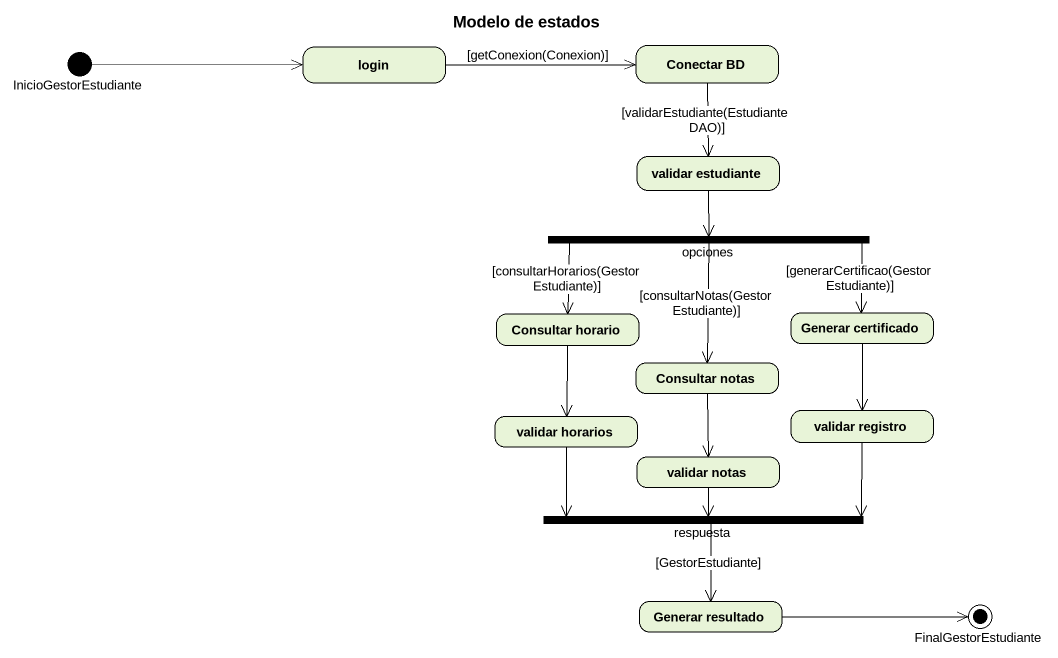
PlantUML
@startuml
title Modelo de estados
hide empty description
state InicioGestorEstudiante <<start>>
state login
state "Conectar BD" as Conectar_BD
state "validar estudiante" as validar_estudiante
state opciones <<fork>>
state "Consultar horario" as Consultar_horario
state "Generar certificado" as Generar_certificado
state "Consultar notas" as Consultar_notas
state "validar horarios" as validar_horarios
state "validar registro" as validar_registro
state "validar notas" as validar_notas
state respuesta <<join>>
state "Generar resultado" as Generar_resultado
state FinalGestorEstudiante <<end>>
InicioGestorEstudiante -right-> login
login -right-> Conectar_BD : [getConexion(Conexion)]
Conectar_BD --> validar_estudiante : [validarEstudiante(EstudianteDAO)]
validar_estudiante --> opciones
opciones --> Consultar_horario : [consultarHorarios(GestorEstudiante)]
opciones -right-> Generar_certificado : [generarCertificao(GestorEstudiante)]
opciones --> Consultar_notas : [consultarNotas(GestorEstudiante)]
Consultar_horario --> validar_horarios
Generar_certificado --> validar_registro
Consultar_notas --> validar_notas
validar_horarios --> respuesta
validar_registro -left-> respuesta
validar_notas --> respuesta
respuesta --> Generar_resultado : [GestorEstudiante]
Generar_resultado -right-> FinalGestorEstudiante
@enduml
